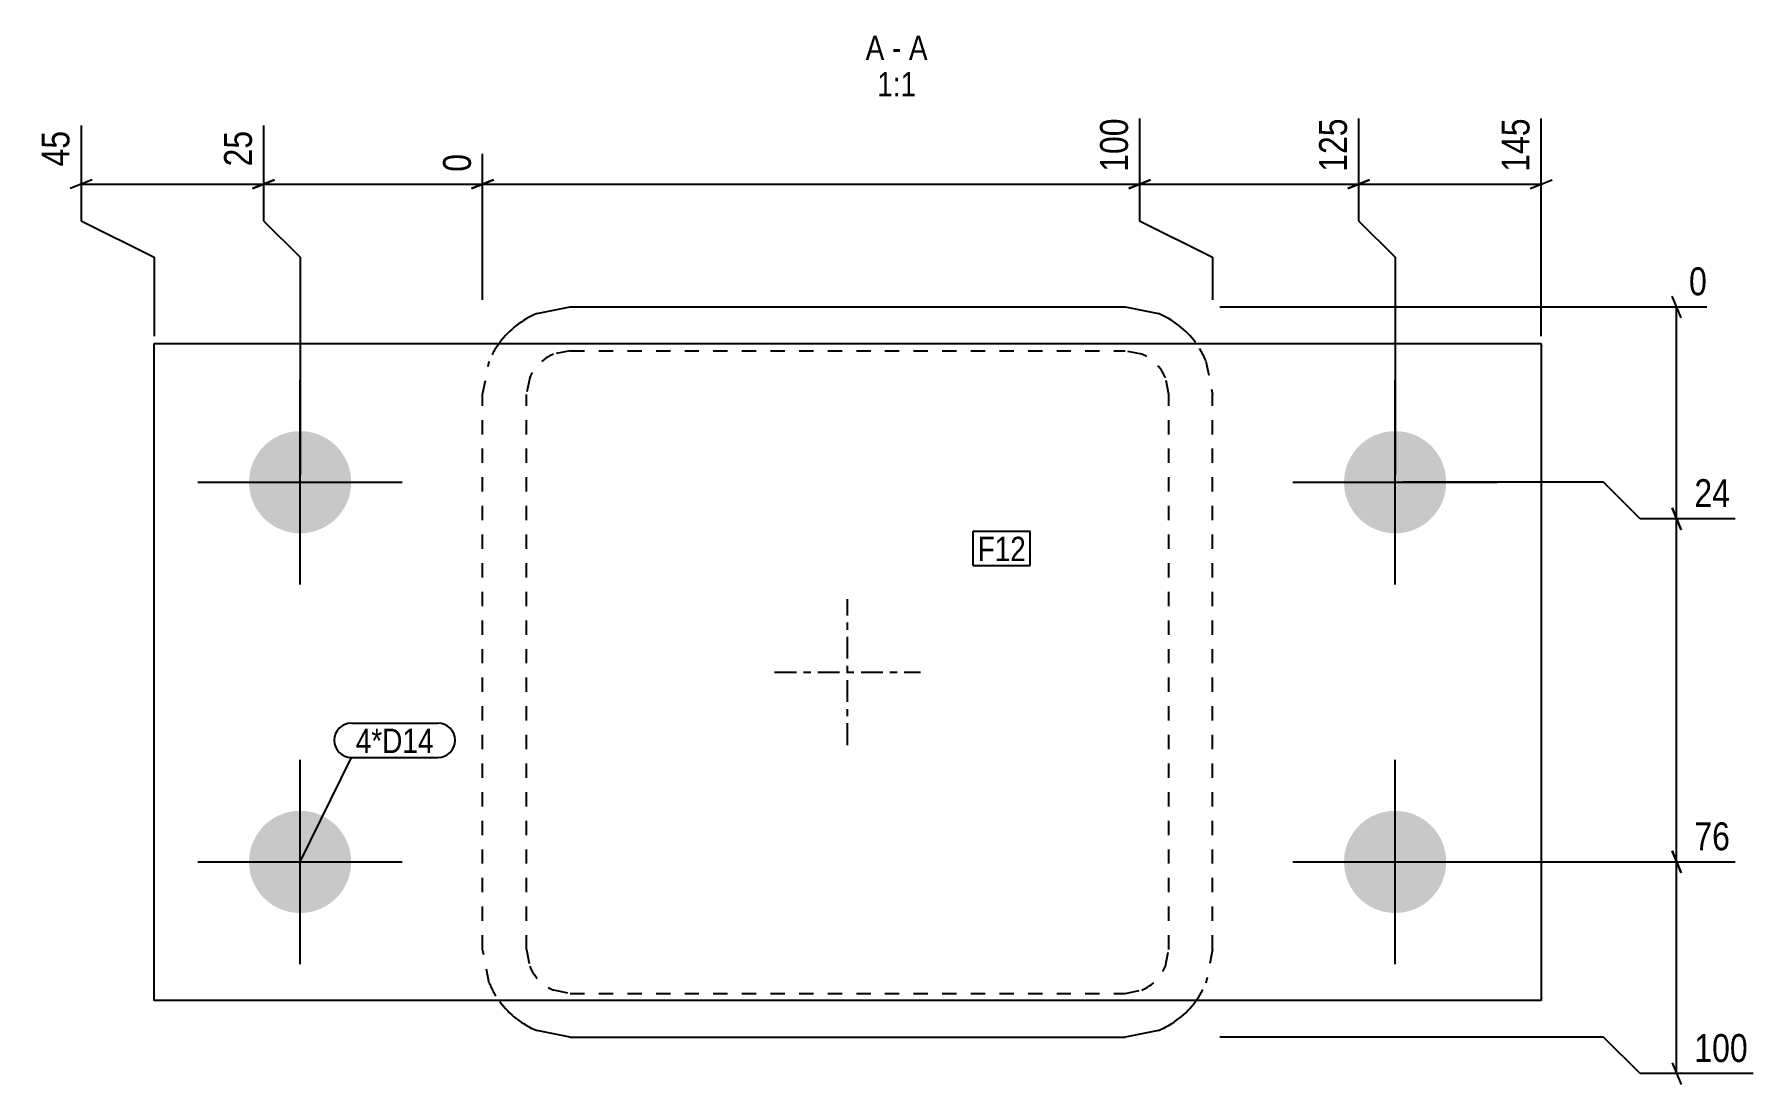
# Model space of a CAD drawing. Header units: millimetres. Extents: x 25 to 31229, y 2 to 1022.
# Drawn here: x 8578.2 to 8813.7, y 2.4 to 146.2 of the extents above; entities that cross this region are included whole.
import ezdxf

# ---------------------------------------------------------------- set-up
doc = ezdxf.new("R2010")
doc.units = ezdxf.units.MM
doc.linetypes.add('DXK_LINE_DOT2', pattern=[3.9198, 1.9599, -1.9599])
doc.linetypes.add('DXK_LINE_DOT3', pattern=[5.9187, 2.979, -0.9799, 0.9799, -0.9799])
for name, color, linetype in [('MÅLSÆTNING', 7, 'Continuous'), ('STÅL', 7, 'Continuous'), ('TEKST', 7, 'Continuous')]:
    doc.layers.add(name, color=color, linetype=linetype)
doc.styles.add('Arial Narrow', font='ARIALN.TTF', dxfattribs={"height": 0.2})

msp = doc.modelspace()

# ---------------------------------------------------------------- hatches: boundary and pattern name
at = {"layer": 'STÅL', "linetype": 'Continuous'}
for points in [[(8614.63, 91.9, -1), (8614.63, 77.9, -1)], [(8764.63, 91.9, -1), (8764.63, 77.9, -1)], [(8614.63, 39.9, -1), (8614.63, 25.9, -1)], [(8764.63, 39.9, -1), (8764.63, 25.9, -1)]]:
    msp.add_hatch(color=96, dxfattribs=at).paths.add_polyline_path(points)

# ---------------------------------------------------------------- linework, layer by layer
at = {"layer": 'MÅLSÆTNING', "color": 7, "linetype": 'Continuous'}
for p, q in [((8729.63, 134.73), (8729.63, 120.72)), ((8729.63, 134.73), (8729.63, 120.72)), ((8759.63, 134.73), (8759.63, 120.72)), ((8759.63, 134.73), (8759.63, 120.72)), ((8784.63, 104.9), (8784.63, 134.73)), ((8584.63, 133.75), (8584.63, 120.72)), ((8609.63, 133.75), (8609.63, 120.72)), ((8609.63, 133.75), (8609.63, 120.72)), ((8639.63, 109.9), (8639.63, 129.86)), ((8639.63, 109.9), (8639.63, 129.86)), ((8586.13, 126.32), (8583.13, 125.12)), ((8584.63, 125.72), (8609.63, 125.72)), ((8611.13, 126.32), (8608.13, 125.12)), ((8608.13, 125.12), (8611.13, 126.32)), ((8609.63, 125.72), (8639.63, 125.72)), ((8641.13, 126.32), (8638.13, 125.12)), ((8638.13, 125.12), (8641.13, 126.32)), ((8639.63, 125.72), (8729.63, 125.72)), ((8731.13, 126.32), (8728.13, 125.12)), ((8728.13, 125.12), (8731.13, 126.32)), ((8729.63, 125.72), (8759.63, 125.72)), ((8761.13, 126.32), (8758.13, 125.12)), ((8758.13, 125.12), (8761.13, 126.32)), ((8759.63, 125.72), (8784.63, 125.72)), ((8783.13, 125.12), (8786.13, 126.32)), ((8584.63, 120.72), (8594.63, 115.72)), ((8609.63, 120.72), (8614.63, 115.72)), ((8609.63, 120.72), (8614.63, 115.72)), ((8729.63, 120.72), (8739.63, 115.72)), ((8729.63, 120.72), (8739.63, 115.72)), ((8759.63, 120.72), (8764.63, 115.72)), ((8759.63, 120.72), (8764.63, 115.72)), ((8594.63, 115.72), (8594.63, 104.9)), ((8614.63, 115.72), (8614.63, 85.9)), ((8614.63, 115.72), (8614.63, 85.9)), ((8739.63, 115.72), (8739.63, 109.9)), ((8739.63, 115.72), (8739.63, 109.9)), ((8764.63, 115.72), (8764.63, 85.9)), ((8764.63, 115.72), (8764.63, 85.9)), ((8740.63, 108.9), (8807.33, 108.9)), ((8803.79, 107.4), (8802.59, 110.4)), ((8803.19, 79.9), (8803.19, 108.9)), ((8793.19, 84.9), (8765.63, 84.9)), ((8793.19, 84.9), (8765.63, 84.9)), ((8798.19, 79.9), (8793.19, 84.9)), ((8798.19, 79.9), (8793.19, 84.9)), ((8802.59, 81.4), (8803.79, 78.4)), ((8803.79, 78.4), (8802.59, 81.4)), ((8811.23, 79.9), (8798.19, 79.9)), ((8811.23, 79.9), (8798.19, 79.9)), ((8803.19, 32.9), (8803.19, 79.9)), ((8803.79, 31.4), (8802.59, 34.4)), ((8765.63, 32.9), (8811.23, 32.9)), ((8803.19, 3.9), (8803.19, 32.9)), ((8793.19, 8.9), (8740.63, 8.9)), ((8798.19, 3.9), (8793.19, 8.9)), ((8802.59, 5.4), (8803.79, 2.4)), ((8813.66, 3.9), (8798.19, 3.9))]:
    msp.add_line(p, q, dxfattribs=at)
at = {"layer": 'STÅL', "color": 2, "linetype": 'Continuous'}
for p, q in [((8647.04, 107.99), (8651.63, 108.9)), ((8651.63, 108.9), (8727.63, 108.9)), ((8727.63, 108.9), (8732.22, 107.99)), ((8594.63, 13.9), (8594.63, 103.9)), ((8594.63, 103.9), (8784.63, 103.9)), ((8784.63, 103.9), (8784.63, 13.9)), ((8784.63, 13.9), (8594.63, 13.9)), ((8651.63, 8.9), (8647.04, 9.81)), ((8732.22, 9.81), (8727.63, 8.9)), ((8651.63, 8.9), (8727.63, 8.9))]:
    msp.add_line(p, q, dxfattribs=at)
at = {"layer": 'STÅL', "color": 7, "linetype": 'DXK_LINE_DOT2'}
for p, q in [((8639.63, 96.9), (8640.55, 101.49)), ((8651.63, 102.9), (8649.34, 102.44)), ((8651.63, 102.9), (8727.63, 102.9)), ((8729.93, 102.44), (8727.63, 102.9)), ((8738.72, 101.49), (8739.63, 96.9)), ((8646.09, 99.2), (8645.63, 96.9)), ((8733.63, 96.9), (8733.17, 99.2)), ((8639.63, 20.9), (8639.63, 96.9)), ((8645.63, 20.9), (8645.63, 96.9)), ((8733.63, 20.9), (8733.63, 96.9)), ((8739.63, 20.9), (8739.63, 96.9)), ((8640.55, 16.31), (8639.63, 20.9)), ((8645.63, 20.9), (8646.09, 18.6)), ((8733.17, 18.6), (8733.63, 20.9)), ((8739.63, 20.9), (8738.72, 16.31)), ((8649.34, 15.36), (8651.63, 14.9)), ((8651.63, 14.9), (8727.63, 14.9)), ((8727.63, 14.9), (8729.93, 15.36))]:
    msp.add_line(p, q, dxfattribs=at)
at = {"layer": 'STÅL', "color": 96, "linetype": 'Continuous'}
for p, q in [((8614.63, 70.9), (8614.63, 98.9)), ((8764.63, 70.9), (8764.63, 98.9)), ((8600.63, 84.9), (8628.63, 84.9)), ((8750.63, 84.9), (8778.63, 84.9)), ((8614.63, 18.9), (8614.63, 46.9)), ((8764.63, 18.9), (8764.63, 46.9)), ((8600.63, 32.9), (8628.63, 32.9)), ((8750.63, 32.9), (8778.63, 32.9))]:
    msp.add_line(p, q, dxfattribs=at)
at = {"layer": 'STÅL', "color": 7, "linetype": 'DXK_LINE_DOT3'}
for p, q in [((8689.63, 48.9), (8689.63, 68.9)), ((8679.63, 58.9), (8699.63, 58.9))]:
    msp.add_line(p, q, dxfattribs=at)
at = {"layer": 'STÅL', "color": 2, "linetype": 'Continuous'}
for centre, start, end in [((8651.63, 96.9), 112.5, 143.5514), ((8727.63, 96.9), 36.4486, 67.5), ((8651.63, 20.9), 216.4486, 247.5), ((8727.63, 20.9), 292.5, 323.5514)]:
    msp.add_arc(centre, 12, start, end, dxfattribs=at)
at = {"layer": 'STÅL', "color": 7, "linetype": 'DXK_LINE_DOT2'}
for centre, radius, start, end in [((8651.63, 96.9), 12, 143.5514, 157.5), ((8727.63, 96.9), 12, 22.5, 36.4486), ((8651.63, 96.9), 6, 112.5, 157.5), ((8727.63, 96.9), 6, 22.5, 67.5), ((8651.63, 20.9), 6, 202.5, 247.5), ((8727.63, 20.9), 6, 292.5, 337.5), ((8651.63, 20.9), 12, 202.5, 216.4486), ((8727.63, 20.9), 12, 323.5514, 337.5)]:
    msp.add_arc(centre, radius, start, end, dxfattribs=at)

# ---------------------------------------------------------------- wipeouts: each hides what was drawn before it
at = {"color": 0, "linetype": 'Continuous'}
for points in [[(8694.66, 142.73), (8694.66, 146.23), (8692.1, 146.23), (8692.1, 142.73)], [(8699.01, 137.73), (8699.01, 141.23), (8693.68, 141.23), (8693.68, 137.73)]]:
    msp.add_wipeout(points, dxfattribs=at).dxf.layer = 'TEKST'
at = {"color": 0}
for points in [[(8714.05, 74.09), (8714.05, 77.59), (8707.44, 77.59), (8707.44, 74.09)], [(8632.91, 47.81), (8632.91, 51.31), (8622.26, 51.31), (8622.26, 47.81)]]:
    msp.add_wipeout(points, dxfattribs=at).dxf.layer = 'TEKST'

# ---------------------------------------------------------------- next in the draw order: texts
at = {"layer": 'TEKST', "color": 3, "linetype": 'Continuous', "style": 'Arial Narrow'}
msp.add_text('1:1', height=3.34, dxfattribs=at).set_placement((8693.68, 137.73))

# ---------------------------------------------------------------- next in the draw order: wipeouts: each hides what was drawn before it
at = {"color": 0, "linetype": 'Continuous'}
for points, layer in [([(8728.83, 135.53), (8723.23, 135.53), (8723.23, 126.62), (8728.83, 126.62)], 'MÅLSÆTNING'), ([(8758.83, 135.53), (8753.23, 135.53), (8753.23, 126.62), (8758.83, 126.62)], 'MÅLSÆTNING'), ([(8783.83, 135.53), (8778.23, 135.53), (8778.23, 126.62), (8783.83, 126.62)], 'MÅLSÆTNING'), ([(8583.83, 133.82), (8578.23, 133.82), (8578.23, 127.35), (8583.83, 127.35)], 'MÅLSÆTNING'), ([(8608.83, 133.82), (8603.23, 133.82), (8603.23, 127.35), (8608.83, 127.35)], 'MÅLSÆTNING'), ([(8638.83, 130.66), (8633.23, 130.66), (8633.23, 126.62), (8638.83, 126.62)], 'MÅLSÆTNING'), ([(8808.13, 109.7), (8808.13, 115.3), (8804.09, 115.3), (8804.09, 109.7)], 'MÅLSÆTNING'), ([(8811.3, 80.7), (8811.3, 86.3), (8804.82, 86.3), (8804.82, 80.7)], 'MÅLSÆTNING'), ([(8811.3, 33.7), (8811.3, 39.3), (8804.82, 39.3), (8804.82, 33.7)], 'MÅLSÆTNING'), ([(8813.73, 4.7), (8813.73, 10.3), (8804.82, 10.3), (8804.82, 4.7)], 'MÅLSÆTNING'), ([(8696.98, 142.73), (8696.98, 146.23), (8695.71, 146.23), (8695.71, 142.73)], 'TEKST')]:
    msp.add_wipeout(points, dxfattribs=at).dxf.layer = layer
at = {"color": 0}
for points in [[(8714.05, 74.09), (8714.05, 77.59), (8707.44, 77.59), (8707.44, 74.09)], [(8632.91, 47.81), (8632.91, 51.31), (8622.26, 51.31), (8622.26, 47.81)]]:
    msp.add_wipeout(points, dxfattribs=at).dxf.layer = 'TEKST'

# ---------------------------------------------------------------- next in the draw order: linework, layer by layer
at = {"layer": 'MÅLSÆTNING', "color": 7, "linetype": 'Continuous'}
for p, q in [((8802.59, 34.4), (8803.79, 31.4)), ((8765.63, 32.9), (8811.23, 32.9))]:
    msp.add_line(p, q, dxfattribs=at)
at = {"layer": 'TEKST', "color": 7, "linetype": 'Continuous'}
for p, q in [((8706.84, 78.19), (8714.65, 78.19)), ((8706.84, 73.49), (8706.84, 78.19)), ((8714.65, 73.49), (8714.65, 78.19)), ((8706.84, 73.49), (8714.65, 73.49)), ((8621.66, 51.91), (8633.51, 51.91)), ((8614.63, 32.9), (8621.66, 47.21)), ((8621.66, 47.21), (8633.51, 47.21))]:
    msp.add_line(p, q, dxfattribs=at)
for centre, start, end in [((8621.66, 49.56), 90, 270), ((8633.51, 49.56), 270, 90)]:
    msp.add_arc(centre, 2.35, start, end, dxfattribs=at)

# ---------------------------------------------------------------- next in the draw order: texts
at = {"layer": 'MÅLSÆTNING', "color": 3, "linetype": 'Continuous', "style": 'Arial Narrow'}
for s, height, p in [('100', 3.818, (8728.03, 127.42)), ('125', 3.818, (8758.03, 127.42)), ('145', 3.818, (8783.03, 127.42)), ('45', 3.818, (8583.03, 128.15)), ('25', 3.818, (8608.03, 128.15)), ('0', 3.82, (8638.03, 127.42))]:
    msp.add_text(s, height=height, rotation=90.0002, dxfattribs=at).set_placement(p)
for s, height, p in [('0', 3.82, (8804.89, 110.5)), ('24', 3.818, (8805.62, 81.5)), ('76', 3.818, (8805.62, 34.5)), ('100', 3.818, (8805.62, 5.5))]:
    msp.add_text(s, height=height, dxfattribs=at).set_placement(p)
at = {"layer": 'TEKST', "color": 3, "linetype": 'Continuous', "style": 'Arial Narrow'}
for s, p in [('A', (8692.1, 142.73)), ('-', (8695.71, 142.73))]:
    msp.add_text(s, height=3.34, dxfattribs=at).set_placement(p)
at = {"layer": 'TEKST', "color": 3, "style": 'Arial Narrow'}
for s, p in [('F12', (8707.44, 74.09)), ('4*D14', (8622.26, 47.81))]:
    msp.add_text(s, height=3.34, dxfattribs=at).set_placement(p)

# ---------------------------------------------------------------- next in the draw order: wipeouts: each hides what was drawn before it
at = {"color": 0, "linetype": 'Continuous'}
msp.add_wipeout([(8700.59, 142.73), (8700.59, 146.23), (8698.03, 146.23), (8698.03, 142.73)], dxfattribs=at).dxf.layer = 'TEKST'

# ---------------------------------------------------------------- next in the draw order: texts
at = {"layer": 'TEKST', "color": 3, "linetype": 'Continuous', "style": 'Arial Narrow'}
msp.add_text('A', height=3.34, dxfattribs=at).set_placement((8698.03, 142.73))

doc.saveas('drawing.dxf')
